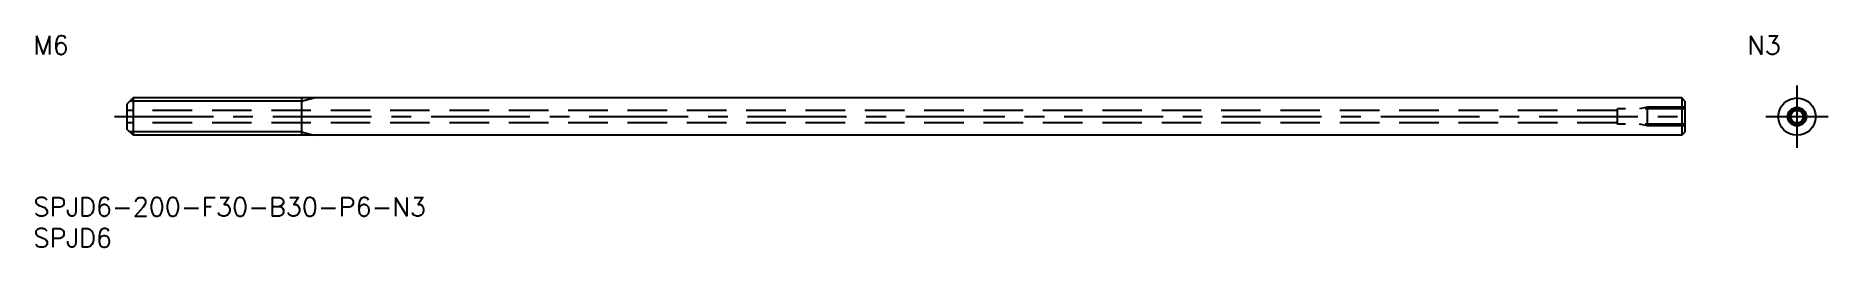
# Model space of a CAD drawing. Extents: x 0 to 288, y -8 to 26.
import ezdxf

# ---------------------------------------------------------------- set-up
doc = ezdxf.new("R2010")
doc.units = 0
doc.header["$LTSCALE"] = 0.5
doc.linetypes.add('CENTER', pattern=[50.8, 31.75, -6.35, 6.35, -6.35])
doc.linetypes.add('DASHED', pattern=[19.05, 12.7, -6.35])
for name, color, linetype in [('MSM_CENTER', 1, 'CENTER'), ('MSM_CONTINUOUS', 7, 'CONTINUOUS'), ('MSM_DASHED', 4, 'DASHED'), ('MSM_NARROW', 5, 'CONTINUOUS'), ('MSM_PART_NUMBER', 7, 'CONTINUOUS')]:
    doc.layers.add(name, color=color, linetype=linetype)
doc.styles.get("Standard").update_dxf_attribs({"font": 'txt.shx', "height": 1, "bigfont": 'bigfont.shx'})

# ---------------------------------------------------------------- blocks, each defined once
blk = doc.blocks.new('*U4')
at = {"layer": 'MSM_PART_NUMBER'}
blk.add_text('SPJD6-200-F30-B30-P6-N3', height=3, dxfattribs=at).set_placement((0, -3))
blk = doc.blocks.new('*U5')
at = {"layer": 'MSM_PART_NUMBER'}
blk.add_text('SPJD6', height=3, dxfattribs=at).set_placement((0, -8))
blk = doc.blocks.new('*U6')
at = {"layer": 'MSM_PART_NUMBER'}
blk.add_text('M6', height=3, dxfattribs=at).set_placement((0, 23))
blk = doc.blocks.new('*U7')
at = {"layer": 'MSM_PART_NUMBER'}
blk.add_text('N3', height=3, dxfattribs=at).set_placement((275, 23))

msp = doc.modelspace()

# ---------------------------------------------------------------- linework, layer by layer
at = {"layer": 'MSM_CENTER'}
for p, q in [((283, 18), (283, 8)), ((13, 13), (267, 13)), ((278, 13), (288, 13))]:
    msp.add_line(p, q, dxfattribs=at)
at = {"layer": 'MSM_CONTINUOUS'}
for p, q in [((16, 16), (15, 15)), ((15, 15), (15, 11)), ((264.5, 16), (16, 16)), ((16, 16), (16, 10)), ((43, 16), (43, 10)), ((264.5, 16), (264.5, 10)), ((265, 15.5), (264.5, 16)), ((265, 15.5), (265, 10.5)), ((16, 10), (15, 11)), ((264.5, 10), (16, 10)), ((264.5, 10), (265, 10.5))]:
    msp.add_line(p, q, dxfattribs=at)
for radius in [3, 1.23, 1]:
    msp.add_circle((283, 13), radius, dxfattribs=at)
at = {"layer": 'MSM_DASHED'}
for p, q in [((259, 14.5), (257.75, 14.23)), ((265, 14.5), (259, 14.5)), ((259, 11.5), (259, 14.5)), ((254.08, 14), (15, 14)), ((254.08, 12), (15, 12)), ((254.21, 14.23), (254.08, 14)), ((254.21, 11.77), (254.08, 12)), ((265, 14.23), (254.21, 14.23)), ((254.21, 11.77), (254.21, 14.23)), ((265, 11.77), (254.21, 11.77)), ((259, 11.5), (257.75, 11.77)), ((265, 11.5), (259, 11.5))]:
    msp.add_line(p, q, dxfattribs=at)
at = {"layer": 'MSM_NARROW'}
for p, q in [((43, 15.46), (15.46, 15.46)), ((43, 15.46), (45, 16)), ((43, 10.54), (15.46, 10.54)), ((43, 10.54), (45, 10))]:
    msp.add_line(p, q, dxfattribs=at)
msp.add_circle((283, 13), 1.5, dxfattribs=at)

# ---------------------------------------------------------------- block references
at = {"layer": 'MSM_CONTINUOUS'}
for name in ['*U6', '*U7', '*U4', '*U5']:
    msp.add_blockref(name, (0, 0), dxfattribs=at)

doc.saveas('drawing.dxf')
